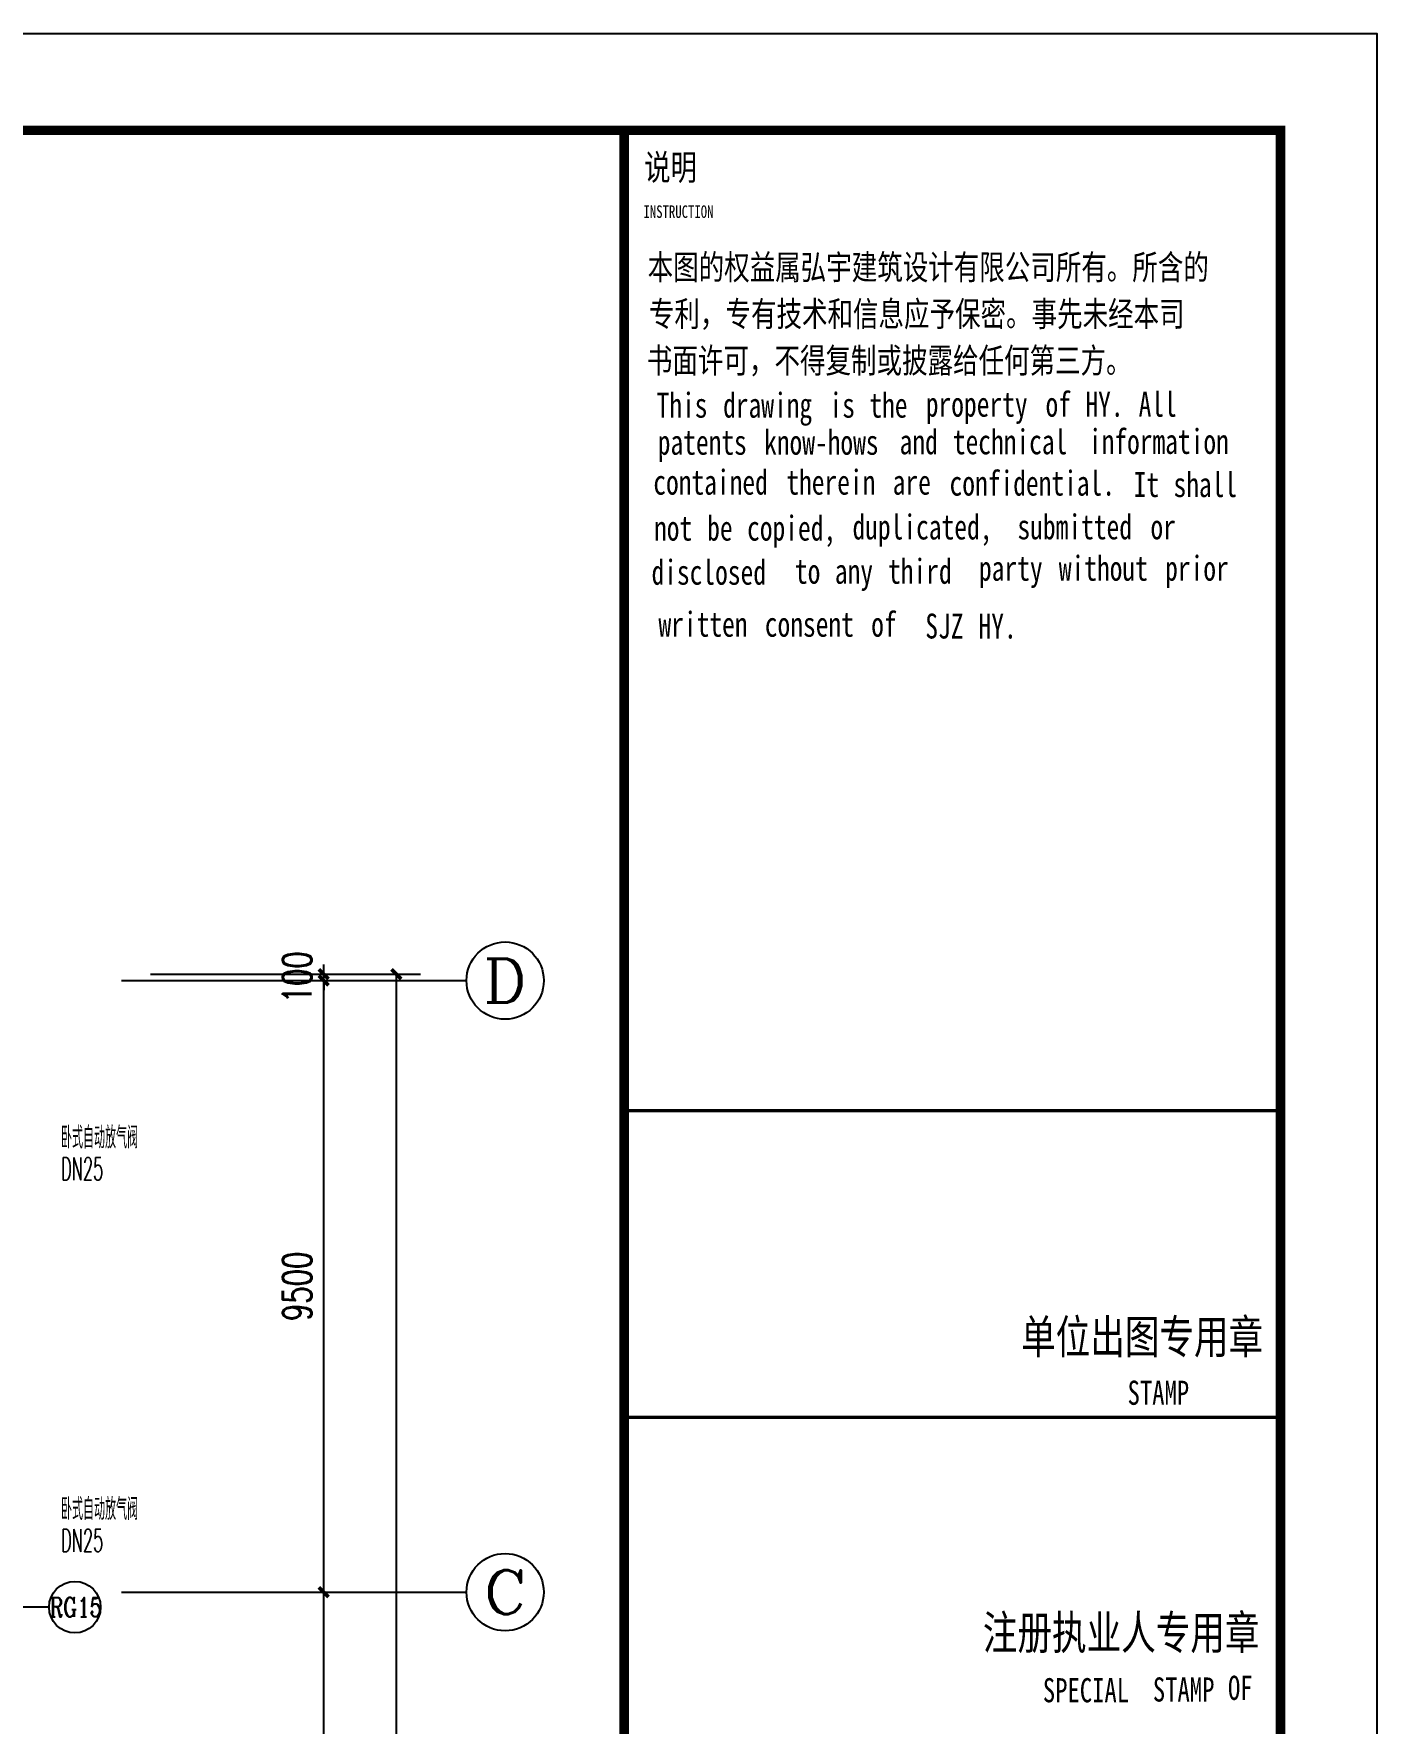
# Model space of a CAD drawing. Extents: x -37230 to 424755, y -141014 to 127947.
# Drawn here: x 308302 to 329170, y 33030 to 59273 of the extents above; entities that cross this region are included whole.
import ezdxf
from ezdxf.enums import TextEntityAlignment as Align

# ---------------------------------------------------------------- set-up
doc = ezdxf.new("R2010")
doc.units = 0
doc.header["$LTSCALE"] = 1000
doc.header["$MEASUREMENT"] = 0
for name, color, linetype in [('AXIS', 3, 'Continuous'), ('AXIS_TEXT', 7, 'Continuous'), ('DIM-暖供水', 3, 'Continuous'), ('TH_TEXT', 7, 'Continuous'), ('TK', 7, 'Continuous'), ('TWT_TITLE', 7, 'Continuous')]:
    doc.layers.add(name, color=color, linetype=linetype)
doc.styles.add('-宋体', font='', dxfattribs={"width": 0.75})
doc.styles.add('_TCH_AXIS', font='COMPLEX', dxfattribs={"bigfont": 'GBCBIG'})
doc.styles.add('_TCH_DIM', font='SIMPLEX', dxfattribs={"bigfont": 'GBCBIG'})
doc.styles.add('_TCH_DIM_T3', font='SIMPLEX', dxfattribs={"width": 0.705882, "bigfont": 'GBCBIG'})
doc.styles.add('_THVAC_SERIAL', font='COMPLEX', dxfattribs={"width": 0.8, "height": 3.5, "bigfont": 'HZTXT'})
doc.styles.add('COMPLEX', font='COMPLEX')
doc.styles.add('DIM_FONT', font='SIMPLEX', dxfattribs={"width": 0.7, "bigfont": 'GBCBIG'})
doc.styles.get('-宋体').set_extended_font_data('SimSun')
doc.dimstyles.new('_TCH_ARCH&&150', dxfattribs={"dimscale": 1.5, "dimtxt": 350, "dimasz": 100, "dimexe": 250, "dimexo": 300, "dimgap": 100, "dimtad": 1, "dimdec": 0, "dimzin": 0, "dimdsep": 46, "dimtxsty": 'DIM_FONT', "dimblk": 'ARCHTICK', "dimcen": 0.09, "dimclrt": 7, "dimazin": 2, "dimtfac": 1, "dimtdec": 0, "dimtix": 1, "dimtmove": 2, "dimatfit": 3, "dimfxl": 0, "dimtolj": 1, "dimtzin": 0, "dimarcsym": 0})

# ---------------------------------------------------------------- blocks, each defined once
blk = doc.blocks.new('_ArchTick')
at = {"color": 0, "linetype": 'ByBlock', "const_width": 0.4}
blk.add_lwpolyline([(-0.5, -0.5), (0.5, 0.5)], dxfattribs=at)
blk = doc.blocks.new('*D62')
at = {"layer": 'AXIS', "color": 0, "lineweight": -2}
for p, q in [((119241, 44665), (122305, 44665)), ((121930, 44665), (121930, 44815)), ((121930, 44565), (121930, 44665)), ((119241, 44565), (122305, 44565)), ((121930, 44565), (121930, 44415))]:
    blk.add_line(p, q, dxfattribs=at)
at = {"layer": 'Defpoints', "color": 0}
for p in [(118791, 44665), (121930, 44665), (118791, 44565)]:
    blk.add_point(p, dxfattribs=at)
at = {"layer": 'AXIS', "color": 0, "lineweight": -2, "xscale": 150, "yscale": 150, "zscale": 150}
for p, rotation in [((121930, 44665), 270), ((121930, 44565), 90)]:
    blk.add_blockref('_ArchTick', p, dxfattribs=dict(at, rotation=rotation))
at = {"layer": 'AXIS', "color": 7, "insert": (121518, 44615), "char_height": 446.2, "attachment_point": 5, "rotation": 90, "style": '_TCH_DIM_T3'}
blk.add_mtext('\\A1;100', dxfattribs=at)
blk = doc.blocks.new('*D63')
at = {"layer": 'AXIS', "color": 0, "lineweight": -2}
for p, q in [((119241, 44565), (122305, 44565)), ((121930, 35065), (121930, 44565)), ((119241, 35065), (122305, 35065))]:
    blk.add_line(p, q, dxfattribs=at)
at = {"layer": 'Defpoints', "color": 0}
for p in [(118791, 44565), (121930, 44565), (118791, 35065)]:
    blk.add_point(p, dxfattribs=at)
at = {"layer": 'AXIS', "color": 0, "lineweight": -2, "xscale": 150, "yscale": 150, "zscale": 150}
for p, rotation in [((121930, 44565), 90), ((121930, 35065), 270)]:
    blk.add_blockref('_ArchTick', p, dxfattribs=dict(at, rotation=rotation))
at = {"layer": 'AXIS', "color": 7, "insert": (121518, 39815), "char_height": 446.2, "attachment_point": 5, "rotation": 90, "style": '_TCH_DIM_T3'}
blk.add_mtext('\\A1;9500', dxfattribs=at)
blk = doc.blocks.new('*D64')
at = {"layer": 'AXIS', "color": 0, "lineweight": -2}
for p, q in [((119241, 35065), (122305, 35065)), ((121930, 27265), (121930, 35065)), ((119241, 27265), (122305, 27265))]:
    blk.add_line(p, q, dxfattribs=at)
at = {"layer": 'Defpoints', "color": 0}
for p in [(118791, 35065), (121930, 35065), (118791, 27265)]:
    blk.add_point(p, dxfattribs=at)
at = {"layer": 'AXIS', "color": 0, "lineweight": -2, "xscale": 150, "yscale": 150, "zscale": 150}
for p, rotation in [((121930, 35065), 90), ((121930, 27265), 270)]:
    blk.add_blockref('_ArchTick', p, dxfattribs=dict(at, rotation=rotation))
at = {"layer": 'AXIS', "color": 7, "insert": (121518, 31165), "char_height": 446.2, "attachment_point": 5, "rotation": 90, "style": '_TCH_DIM_T3'}
blk.add_mtext('\\A1;7800', dxfattribs=at)
blk = doc.blocks.new('*D67')
at = {"layer": 'AXIS', "color": 0, "lineweight": -2}
for p, q in [((119241, 44665), (123434, 44665)), ((123059, 17665), (123059, 44665)), ((119241, 17665), (123434, 17665))]:
    blk.add_line(p, q, dxfattribs=at)
at = {"layer": 'Defpoints', "color": 0}
for p in [(118791, 44665), (123059, 44665), (118791, 17665)]:
    blk.add_point(p, dxfattribs=at)
at = {"layer": 'AXIS', "color": 0, "lineweight": -2, "xscale": 150, "yscale": 150, "zscale": 150}
for p, rotation in [((123059, 44665), 90), ((123059, 17665), 270)]:
    blk.add_blockref('_ArchTick', p, dxfattribs=dict(at, rotation=rotation))
at = {"layer": 'AXIS', "color": 7, "insert": (122647, 31165), "char_height": 446.2, "attachment_point": 5, "rotation": 90, "style": '_TCH_DIM_T3'}
blk.add_mtext('\\A1;27000', dxfattribs=at)
blk = doc.blocks.new('我')
at = {"layer": 'TK'}
for p, q in [((-66601, -67037), (-66601, -7037)), ((-56401, -22264), (-66601, -22264)), ((-66601, -22264), (-56401, -22264)), ((-56437, -27030), (-65364, -27030))]:
    blk.add_line(p, q, dxfattribs=at)
at = {"layer": 'TK', "const_width": 150}
blk.add_lwpolyline([(-66601, -7037), (-56401, -7037), (-56401, -67037), (-66601, -67037)], close=True, dxfattribs=at)
at = {"layer": 'TK', "const_width": 51}
for points in [[(-66601, -22264), (-56401, -22264)], [(-66601, -27030), (-56437, -27030)]]:
    blk.add_lwpolyline(points, dxfattribs=at)
at = {"layer": 'TWT_TITLE'}
blk.add_lwpolyline([(-144001, -68537), (-54901, -68537), (-54901, -5537), (-144001, -5537)], close=True, dxfattribs=at)
at = {"layer": 'TWT_TITLE', "const_width": 150}
blk.add_lwpolyline([(-140251, -67037), (-56401, -67037), (-56401, -7037), (-140251, -7037)], close=True, dxfattribs=at)
at = {"layer": 'TK', "color": 9, "style": '-宋体', "width": 0.75}
blk.add_text('说明', height=398.7, dxfattribs=at).set_placement((-66286, -7810))
at = {"layer": 'TK', "style": '-宋体', "width": 0.75}
for s, height, p in [('INSTRUCTION', 193.73, (-66299, -8397)), ('本图的权益属弘宇建筑设计有限公司所有。所含的', 387.34, (-66234, -9356)), ('专利，专有技术和信息应予保密。事先未经本司', 387.34, (-66214, -10082)), ('书面许可，不得复制或披露给任何第三方。', 387.34, (-66245, -10806)), ('This', 387.3, (-66095, -11500)), ('drawing', 387.3, (-65062, -11500)), ('is', 387.3, (-63409, -11500)), ('the', 387.3, (-62790, -11500)), ('property', 387.3, (-61913, -11485)), ('of', 387.3, (-60053, -11485)), ('HY.', 387.3, (-59434, -11485)), ('All', 387.3, (-58607, -11485)), ('patents', 387.3, (-66077, -12076)), ('know-hows', 387.3, (-64425, -12076)), ('and', 387.3, (-62320, -12069)), ('technical', 387.3, (-61493, -12069)), ('information', 387.34, (-59380, -12063)), ('contained', 387.3, (-66146, -12696)), ('therein', 387.3, (-64080, -12696)), ('confidential.', 387.34, (-61544, -12711)), ('shall', 387.3, (-58065, -12733)), ('are', 387.3, (-62427, -12696)), ('It', 387.3, (-58685, -12733)), ('not', 387.3, (-66135, -13410)), ('be', 387.3, (-65309, -13410)), ('copied,', 387.3, (-64689, -13410)), ('duplicated,', 387.34, (-63052, -13392)), ('submitted', 387.3, (-60489, -13390)), ('or', 387.3, (-58423, -13390)), ('without', 387.3, (-59847, -14033)), ('prior', 387.3, (-58195, -14033)), ('disclosed', 387.3, (-66174, -14095)), ('to', 387.3, (-63946, -14080)), ('any', 387.3, (-63326, -14080)), ('third', 387.3, (-62500, -14080)), ('party', 387.3, (-61087, -14033)), ('written', 387.3, (-66066, -14903)), ('consent', 387.3, (-64414, -14903)), ('of', 387.3, (-62761, -14903)), ('SJZ', 387.3, (-61921, -14931)), ('HY.', 387.3, (-61094, -14931)), ('单位出图专用章', 525, (-60433, -26039)), ('STAMP', 375, (-58779, -26834)), ('注册执业人专用章', 525, (-61027, -30633)), ('SPECIAL', 375, (-60095, -31455)), ('STAMP', 375, (-58386, -31444)), ('OF', 375, (-57219, -31418))]:
    blk.add_text(s, height=height, dxfattribs=at).set_placement(p)
blk = doc.blocks.new('_AXISO')
blk.add_circle((0, 0), 0.5)
at = {"layer": 'AXIS_TEXT', "style": 'COMPLEX', "width": 1.041667}
blk.add_attdef('A', text='', height=0.56, dxfattribs=at).set_placement((-0.25, -0.28), (0.25, -0.28), align=Align.FIT)
blk = doc.blocks.new('i')
at = {"layer": 'AXIS'}
for p1, p2, distance, picture, middle in [((118791.4, 44565.2), (118791.4, 44665.2), -3138.6, '*D62', (121517.5, 44615.2)), ((118791.4, 17665.2), (118791.4, 44665.2), -4267.7, '*D67', (122646.6, 31165.2)), ((118791.4, 35065.2), (118791.4, 44565.2), -3138.6, '*D63', (121517.5, 39815.2)), ((118791.4, 27265.2), (118791.4, 35065.2), -3138.6, '*D64', (121517.5, 31165.2))]:
    dim = blk.add_aligned_dim(p1=p1, p2=p2, distance=distance, dimstyle='_TCH_ARCH&&150', dxfattribs=at)
    dim.commit()
    dim.dimension.update_dxf_attribs({"geometry": picture, "text_midpoint": middle})

msp = doc.modelspace()

# ---------------------------------------------------------------- linework, layer by layer
at = {"color": 3}
msp.add_line((308540.1, 34832.1), (307087, 34832.1, 750), dxfattribs=at)
at = {"layer": 'AXIS'}
for p, q in [((309663.8, 44565.2), (315023.8, 44565.2)), ((309663.8, 35065.2), (315023.8, 35065.2))]:
    msp.add_line(p, q, dxfattribs=at)
at = {"layer": 'DIM-暖供水'}
msp.add_circle((308940.1, 34832.1), 400, dxfattribs=at)

# ---------------------------------------------------------------- block references
for name, p in [('我', (384071.6, 64809.9)), ('i', (190875.5, 0.7))]:
    msp.add_blockref(name, p)
at = {"layer": 'AXIS'}
ref = msp.add_blockref('_AXISO', (315623.8, 44565.2), dxfattribs=dict(at, xscale=1200, yscale=1200, zscale=1200))
ref.add_attrib('A', 'D', dxfattribs={"layer": 'AXIS_TEXT', "height": 678.8, "style": '_TCH_AXIS', "width": 1.235294}).set_placement((315284.4, 44225.8), (315963.2, 44225.8), align=Align.FIT)
ref = msp.add_blockref('_AXISO', (315623.8, 35065.2), dxfattribs=dict(at, xscale=1200, yscale=1200, zscale=1200))
ref.add_attrib('A', 'C', dxfattribs={"layer": 'AXIS_TEXT', "height": 678.8, "style": '_TCH_AXIS', "width": 1.4}).set_placement((315284.4, 34725.8), (315963.2, 34725.8), align=Align.FIT)

# ---------------------------------------------------------------- texts
at = {"layer": 'TH_TEXT', "color": 3, "style": '_TCH_DIM'}
for s, height, width, p in [('卧式自动放气阀', 339.28, 0.7, (308724.9, 41957.4)), ('DN25', 351.75, 0.525, (308724.9, 41465)), ('卧式自动放气阀', 339.28, 0.7, (308724.9, 36186.5)), ('DN25', 351.75, 0.525, (308724.9, 35694.1))]:
    msp.add_text(s, height=height, dxfattribs=dict(at, width=width)).set_placement(p)
at = {"layer": 'TH_TEXT', "style": '_THVAC_SERIAL', "width": 0.752941}
msp.add_text('RG15', height=297.5, dxfattribs=at).set_placement((308545.4, 34683.3))

doc.saveas('drawing.dxf')
